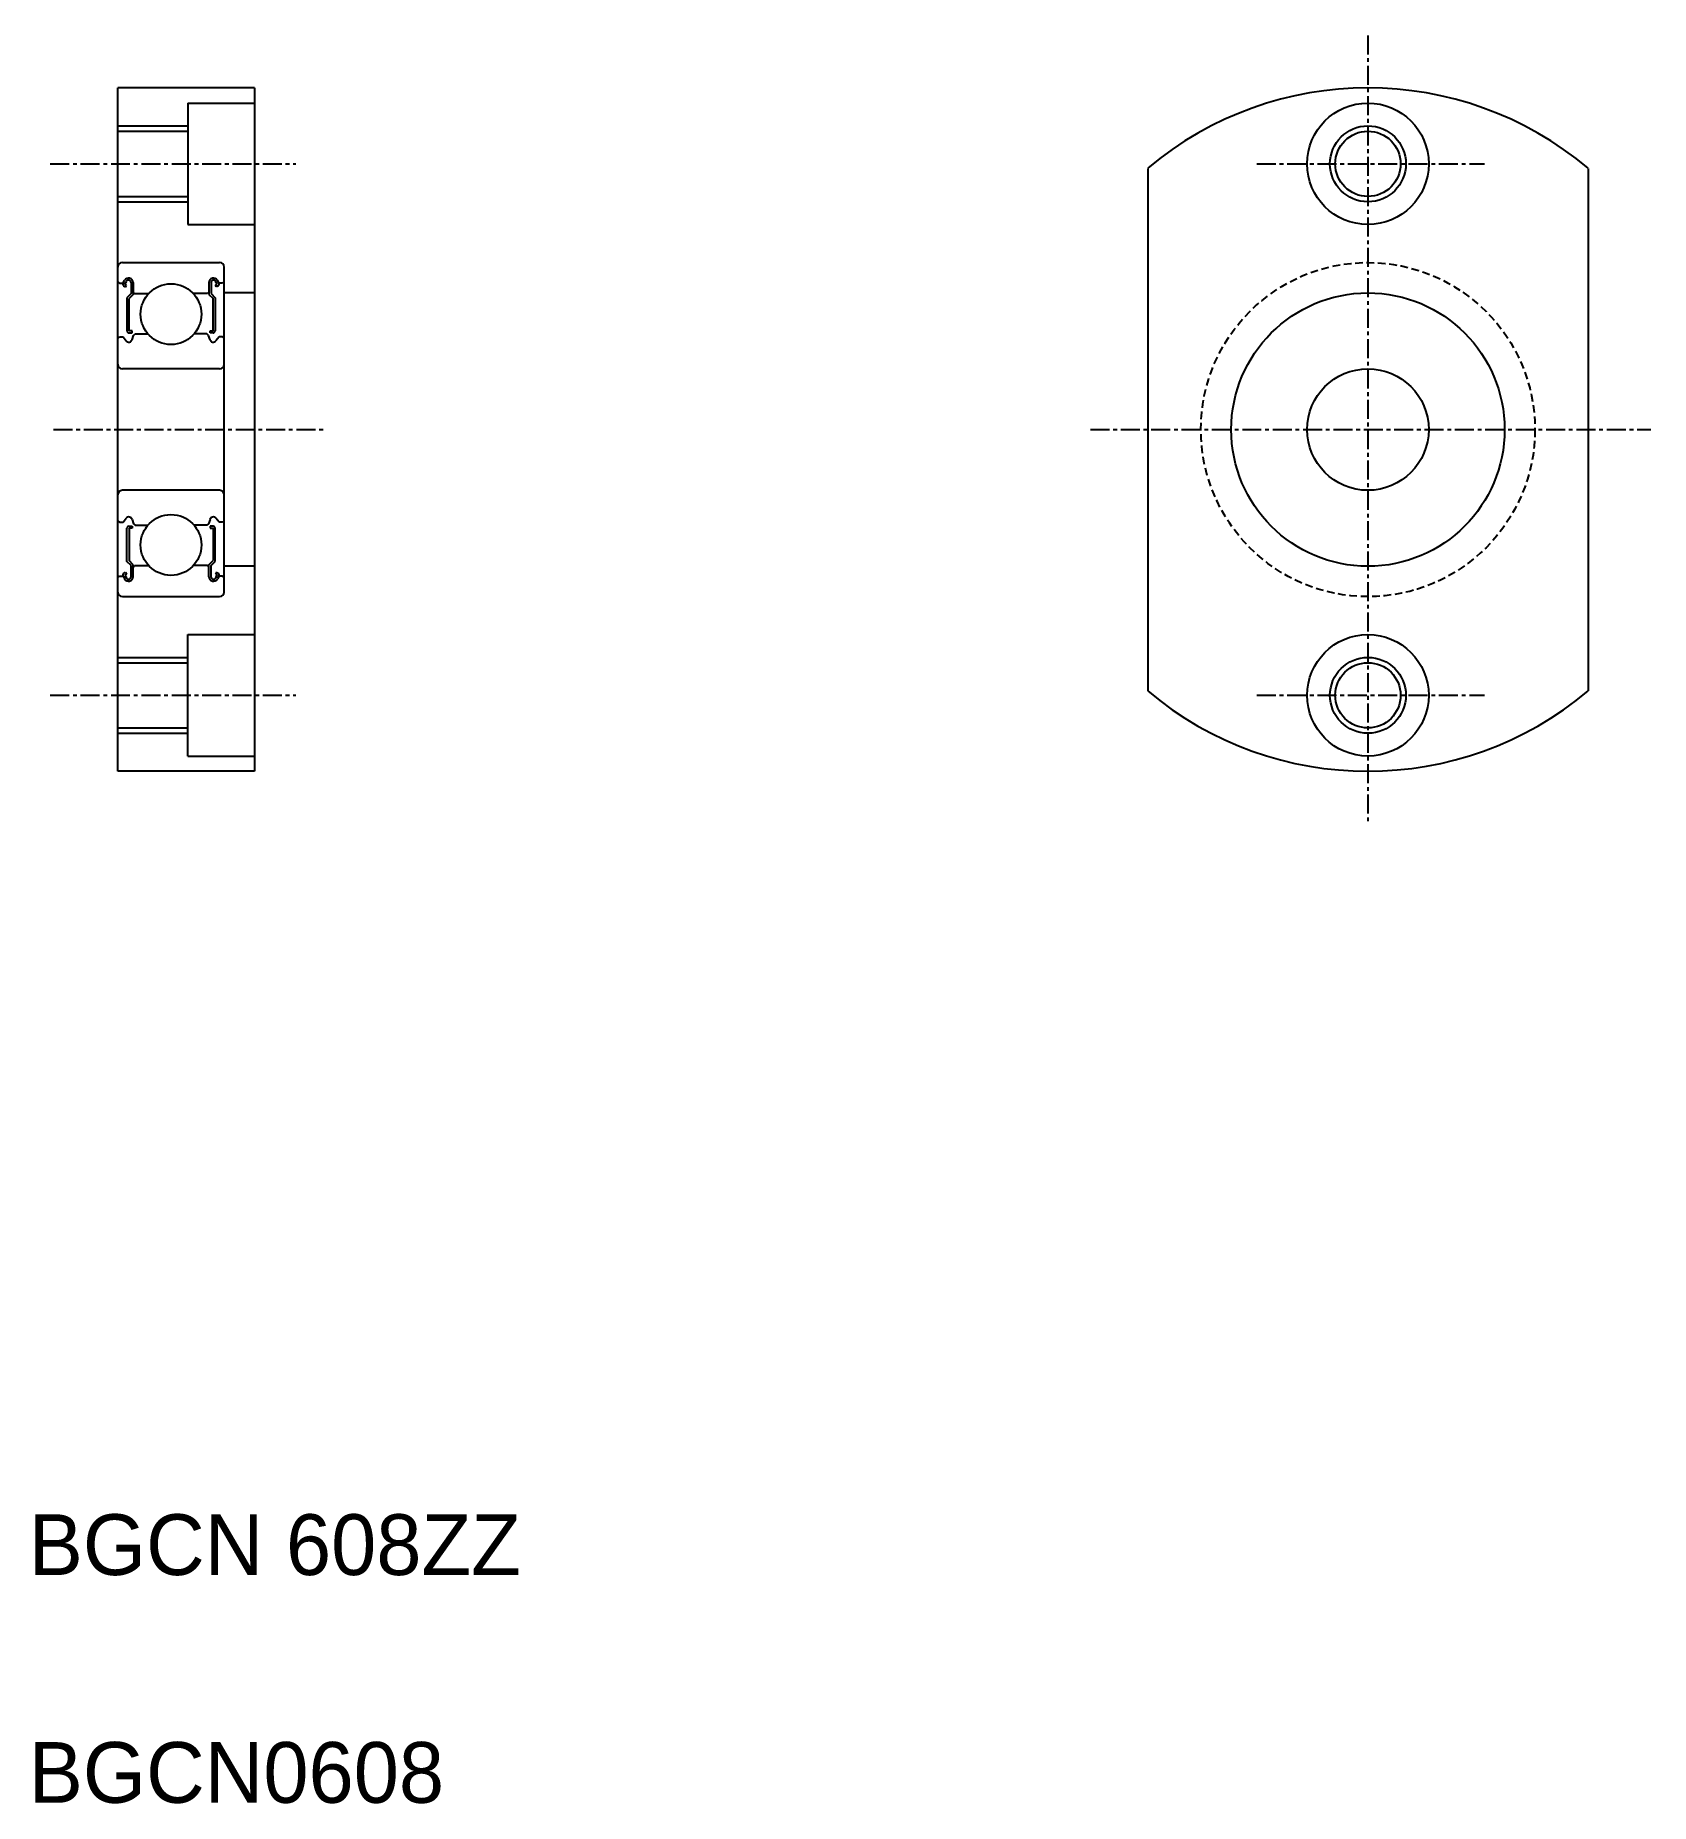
# Model space of a CAD drawing. Extents: x 181 to 288, y 85 to 201.
import ezdxf

# ---------------------------------------------------------------- set-up
doc = ezdxf.new("R2010")
doc.units = 0
doc.linetypes.add('CENTER', pattern=[2, 1.25, -0.25, 0.25, -0.25])
doc.linetypes.add('DASHED', pattern=[0.75, 0.5, -0.25])
doc.layers.get('0').update_dxf_attribs({"linetype": 'CONTINUOUS'})
doc.layers.add('CENTER', color=1, linetype='CENTER')

msp = doc.modelspace()

# ---------------------------------------------------------------- linework, layer by layer
at = {"color": 7, "linetype": 'CONTINUOUS'}
for p, q in [((186.63, 152.82), (186.63, 197.82)), ((195.63, 197.82), (186.63, 197.82)), ((191.23, 196.82), (195.63, 196.82)), ((191.23, 196.82), (191.23, 188.82)), ((195.63, 197.82), (195.63, 152.82)), ((186.63, 194.97), (191.23, 194.97)), ((254.45, 192.52), (254.45, 158.11)), ((283.45, 192.52), (283.45, 158.11)), ((186.63, 190.67), (191.23, 190.67)), ((191.23, 188.82), (195.63, 188.82)), ((186.93, 186.32), (193.33, 186.32)), ((186.97, 184.97), (187.07, 185.15)), ((193.3, 184.97), (193.19, 185.15)), ((193.63, 164.62), (193.63, 186.02)), ((186.63, 185.07), (186.73, 184.97)), ((186.73, 184.97), (186.97, 184.97)), ((187.01, 184.79), (187.13, 184.72)), ((187.08, 184.9), (187.19, 185.08)), ((187.2, 184.83), (187.08, 184.9)), ((187.13, 184.72), (187.2, 184.83)), ((187.5, 184.27), (187.23, 184)), ((187.23, 184), (187.23, 181.82)), ((187.63, 184.21), (187.37, 183.95)), ((187.5, 185), (187.5, 184.27)), ((187.63, 185), (187.63, 184.21)), ((187.63, 184.37), (187.73, 184.27)), ((187.73, 184.27), (188.66, 184.27)), ((192.53, 184.27), (191.61, 184.27)), ((192.63, 184.37), (192.53, 184.27)), ((192.63, 185), (192.63, 184.21)), ((192.63, 184.21), (192.9, 183.95)), ((192.77, 185), (192.77, 184.27)), ((192.77, 184.27), (193.03, 184)), ((193.03, 184), (193.03, 181.82)), ((193.18, 184.9), (193.07, 185.08)), ((193.07, 184.83), (193.18, 184.9)), ((193.13, 184.72), (193.07, 184.83)), ((193.25, 184.79), (193.13, 184.72)), ((193.53, 184.97), (193.3, 184.97)), ((193.63, 185.07), (193.53, 184.97)), ((195.63, 184.32), (193.63, 184.32)), ((187.37, 181.82), (187.37, 183.95)), ((192.9, 181.82), (192.9, 183.95)), ((187.57, 181.82), (187.37, 181.82)), ((187.37, 181.68), (187.57, 181.68)), ((187.57, 181.68), (187.57, 181.82)), ((192.7, 181.68), (192.7, 181.82)), ((192.7, 181.82), (192.9, 181.82)), ((192.9, 181.68), (192.7, 181.68)), ((186.63, 181.32), (186.73, 181.42)), ((186.73, 181.42), (186.97, 181.42)), ((186.97, 181.42), (187.18, 181.16)), ((187.57, 181.23), (187.67, 181.52)), ((187.67, 181.52), (187.77, 181.62)), ((187.77, 181.62), (188.61, 181.62)), ((192.49, 181.62), (191.65, 181.62)), ((192.59, 181.52), (192.49, 181.62)), ((192.7, 181.23), (192.59, 181.52)), ((193.3, 181.42), (193.08, 181.16)), ((193.53, 181.42), (193.3, 181.42)), ((193.63, 181.32), (193.53, 181.42)), ((193.33, 179.32), (186.93, 179.32)), ((193.33, 171.32), (186.93, 171.32)), ((186.63, 169.32), (186.73, 169.22)), ((186.73, 169.22), (186.97, 169.22)), ((186.97, 169.22), (187.18, 169.48)), ((187.37, 168.95), (187.57, 168.95)), ((187.57, 169.4), (187.67, 169.11)), ((187.57, 168.95), (187.57, 168.82)), ((187.67, 169.11), (187.77, 169.02)), ((187.77, 169.02), (188.61, 169.02)), ((192.49, 169.02), (191.65, 169.02)), ((192.59, 169.11), (192.49, 169.02)), ((192.7, 169.4), (192.59, 169.11)), ((192.7, 168.95), (192.7, 168.82)), ((192.9, 168.95), (192.7, 168.95)), ((193.3, 169.22), (193.08, 169.48)), ((193.53, 169.22), (193.3, 169.22)), ((193.63, 169.32), (193.53, 169.22)), ((187.23, 166.63), (187.23, 168.82)), ((187.37, 168.82), (187.37, 166.69)), ((187.57, 168.82), (187.37, 168.82)), ((192.7, 168.82), (192.9, 168.82)), ((192.9, 168.82), (192.9, 166.69)), ((193.03, 166.63), (193.03, 168.82)), ((187.5, 166.37), (187.23, 166.63)), ((187.63, 166.42), (187.37, 166.69)), ((192.63, 166.42), (192.9, 166.69)), ((192.77, 166.37), (193.03, 166.63)), ((186.63, 165.57), (186.73, 165.67)), ((186.73, 165.67), (186.97, 165.67)), ((186.97, 165.67), (187.07, 165.48)), ((187.01, 165.85), (187.13, 165.92)), ((187.2, 165.8), (187.08, 165.73)), ((187.08, 165.73), (187.19, 165.55)), ((187.13, 165.92), (187.2, 165.8)), ((187.5, 165.63), (187.5, 166.37)), ((187.63, 165.63), (187.63, 166.42)), ((187.63, 166.27), (187.73, 166.37)), ((187.73, 166.37), (188.66, 166.37)), ((192.53, 166.37), (191.61, 166.37)), ((192.63, 166.27), (192.53, 166.37)), ((192.63, 165.63), (192.63, 166.42)), ((192.77, 165.63), (192.77, 166.37)), ((193.13, 165.92), (193.07, 165.8)), ((193.07, 165.8), (193.18, 165.73)), ((193.18, 165.73), (193.07, 165.55)), ((193.25, 165.85), (193.13, 165.92)), ((193.3, 165.67), (193.19, 165.48)), ((193.53, 165.67), (193.3, 165.67)), ((193.63, 165.57), (193.53, 165.67)), ((195.63, 166.32), (193.63, 166.32)), ((186.93, 164.32), (193.33, 164.32)), ((191.23, 153.82), (191.23, 161.82)), ((191.23, 161.82), (195.63, 161.82)), ((186.63, 159.97), (191.23, 159.97)), ((186.63, 155.67), (191.23, 155.67)), ((191.23, 153.82), (195.63, 153.82)), ((195.63, 152.82), (186.63, 152.82))]:
    msp.add_line(p, q, dxfattribs=at)
at = {"color": 3, "linetype": 'CONTINUOUS'}
for p, q in [((186.63, 195.32), (191.23, 195.32)), ((186.63, 190.32), (191.23, 190.32)), ((186.63, 160.32), (191.23, 160.32)), ((186.63, 155.32), (191.23, 155.32))]:
    msp.add_line(p, q, dxfattribs=at)
at = {"color": 7, "linetype": 'CONTINUOUS'}
for centre, radius in [((268.95, 192.82), 4), ((268.95, 192.82), 2.15), ((190.13, 182.92), 2), ((268.95, 175.32), 9), ((268.95, 175.32), 4), ((190.13, 167.72), 2), ((268.95, 157.82), 4), ((268.95, 157.82), 2.15)]:
    msp.add_circle(centre, radius, dxfattribs=at)
at = {"color": 3, "linetype": 'CONTINUOUS'}
for centre in [(268.95, 192.82), (268.95, 157.82)]:
    msp.add_circle(centre, 2.5, dxfattribs=at)
at = {"color": 3, "linetype": 'DASHED'}
msp.add_circle((268.95, 175.32), 11, dxfattribs=at)
at = {"color": 7, "linetype": 'CONTINUOUS'}
for centre, radius, start, end in [((268.95, 175.32), 22.5, 49.876, 130.124), ((186.93, 186.02), 0.3, 90, 180), ((193.33, 186.02), 0.3, 0, 90), ((187.33, 185), 0.299, 0, 150.0002), ((187.33, 185), 0.166, 0, 150.0044), ((192.93, 185), 0.299, 29.9998, 180), ((192.93, 185), 0.166, 29.9956, 180), ((187.08, 184.9), 0.133, 149.9969, 240.0013), ((193.18, 184.9), 0.133, 299.9987, 30.0031), ((187.37, 181.82), 0.133, 180.0001, 270), ((192.9, 181.82), 0.133, 270, 359.9999), ((187.35, 181.3), 0.224, 220.001, 343.1517), ((192.91, 181.3), 0.224, 196.8483, 319.999), ((186.93, 179.62), 0.3, 180, 270), ((193.33, 179.62), 0.3, 270, 0), ((186.93, 171.02), 0.3, 90, 180), ((193.33, 171.02), 0.3, 0, 90), ((187.35, 169.34), 0.224, 16.8483, 139.999), ((187.37, 168.82), 0.133, 90, 179.9999), ((192.91, 169.34), 0.224, 40.001, 163.1517), ((192.9, 168.82), 0.133, 0.0001, 90), ((187.08, 165.73), 0.133, 119.9987, 210.0031), ((187.33, 165.63), 0.299, 209.9998, 0), ((187.33, 165.63), 0.166, 209.9956, 0), ((192.93, 165.63), 0.299, 180, 330.0002), ((192.93, 165.63), 0.166, 180, 330.0044), ((193.18, 165.73), 0.133, 329.9969, 60.0013), ((186.93, 164.62), 0.3, 180, 270), ((193.33, 164.62), 0.3, 270, 0), ((268.95, 175.32), 22.5, 229.876, 310.124)]:
    msp.add_arc(centre, radius, start, end, dxfattribs=at)
at = {"layer": 'CENTER', "color": 1, "linetype": 'CENTER'}
for p, q in [((268.95, 201.28), (268.95, 149.36)), ((182.18, 192.82), (198.35, 192.82)), ((261.63, 192.82), (276.62, 192.82)), ((182.39, 175.32), (200.2, 175.32)), ((250.68, 175.32), (287.57, 175.32)), ((182.18, 157.82), (198.35, 157.82)), ((261.63, 157.82), (276.62, 157.82))]:
    msp.add_line(p, q, dxfattribs=at)

# ---------------------------------------------------------------- texts
at = {"color": 7, "linetype": 'CONTINUOUS'}
for s, p in [('BGCN 608ZZ', (180.76, 99.89)), ('BGCN0608', (180.76, 84.89))]:
    msp.add_text(s, height=4, dxfattribs=at).set_placement(p)

doc.saveas('drawing.dxf')
